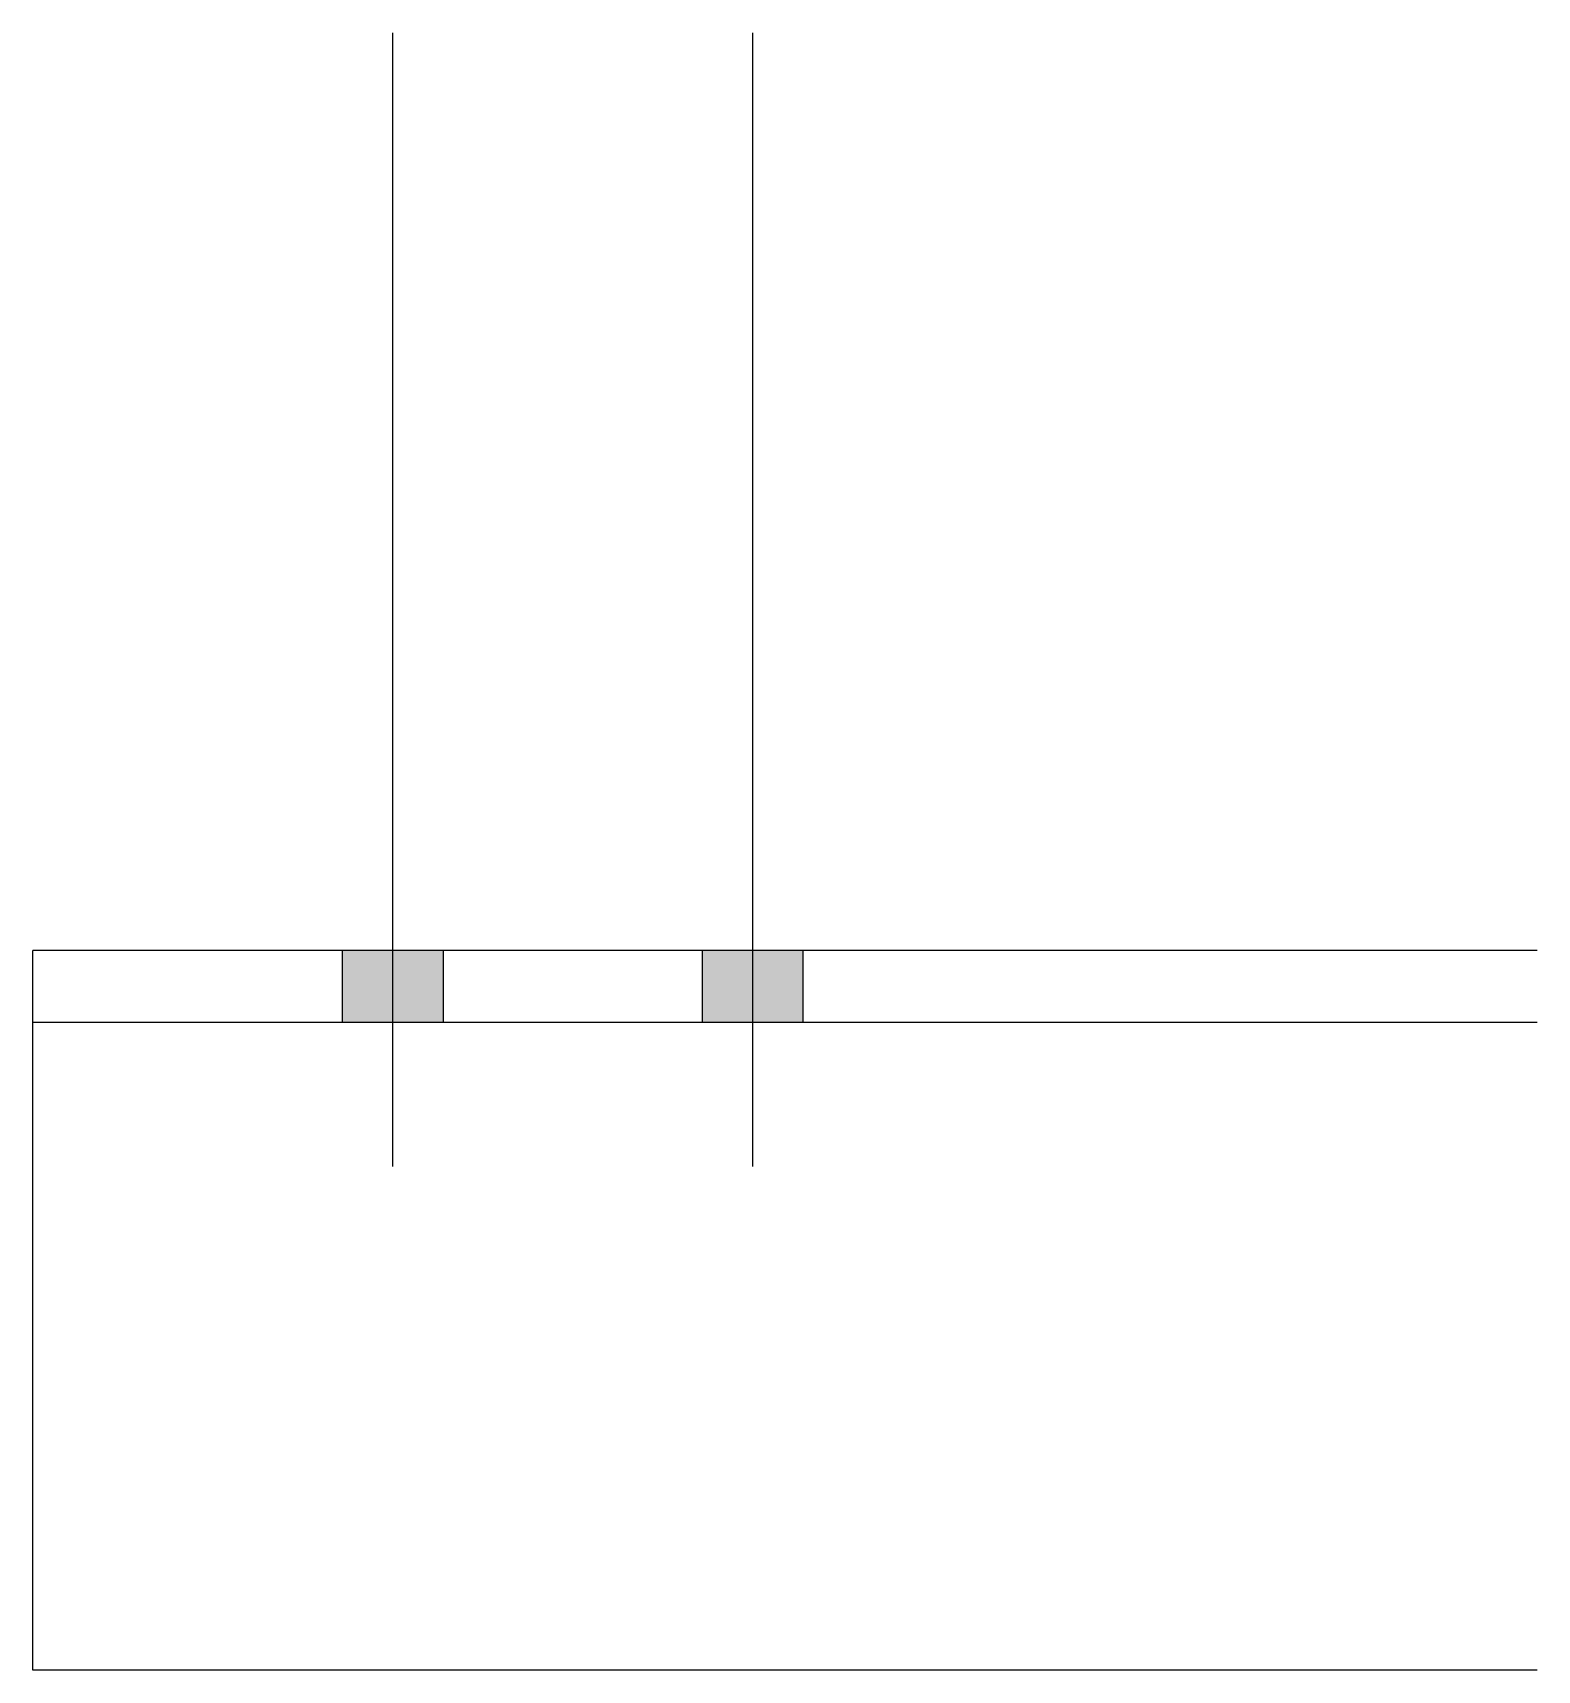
# Model space of a CAD drawing. Header units: millimetres. Extents: x 7 to 14107, y 5 to 474.
# Drawn here: x 6135.4 to 6344.4, y 4.8 to 232.3 of the extents above; entities that cross this region are included whole.
import ezdxf

# ---------------------------------------------------------------- set-up
doc = ezdxf.new("R2010")
doc.units = ezdxf.units.MM
doc.linetypes.add('DXK_LINE_DOT2', pattern=[3.9198, 1.9599, -1.9599])
doc.layers.add('STÅL', color=7, linetype='Continuous')

msp = doc.modelspace()

# ---------------------------------------------------------------- hatches: boundary and pattern name
at = {"layer": 'STÅL', "linetype": 'Continuous'}
for points in [[(6192.4, 104.8), (6178.4, 104.8), (6178.4, 94.8), (6192.4, 94.8)], [(6242.4, 104.8), (6228.4, 104.8), (6228.4, 94.8), (6242.4, 94.8)]]:
    msp.add_hatch(color=96, dxfattribs=at).paths.add_polyline_path(points)

# ---------------------------------------------------------------- linework, layer by layer
at = {"layer": 'STÅL', "color": 96, "linetype": 'Continuous'}
for p, q in [((6185.4, 232.3), (6185.4, 74.8)), ((6235.4, 232.3), (6235.4, 74.8)), ((6178.4, 104.8), (6178.4, 94.8)), ((6192.4, 104.8), (6192.4, 94.8)), ((6228.4, 104.8), (6228.4, 94.8)), ((6242.4, 104.8), (6242.4, 94.8))]:
    msp.add_line(p, q, dxfattribs=at)
at = {"layer": 'STÅL', "color": 2, "linetype": 'Continuous'}
for p, q in [((6135.4, 8.5), (6135.4, 104.8)), ((6344.4, 104.8), (6135.4, 104.8)), ((6344.4, 94.8), (6135.4, 94.8)), ((6135.4, 5.26), (6135.4, 8.5)), ((6135.4, 4.8), (6135.4, 5.26)), ((6344.4, 4.8), (6135.4, 4.8))]:
    msp.add_line(p, q, dxfattribs=at)
at = {"layer": 'STÅL', "color": 7, "linetype": 'DXK_LINE_DOT2'}
msp.add_line((6135.4, 4.8), (6135.4, 8.5), dxfattribs=at)

doc.saveas('drawing.dxf')
